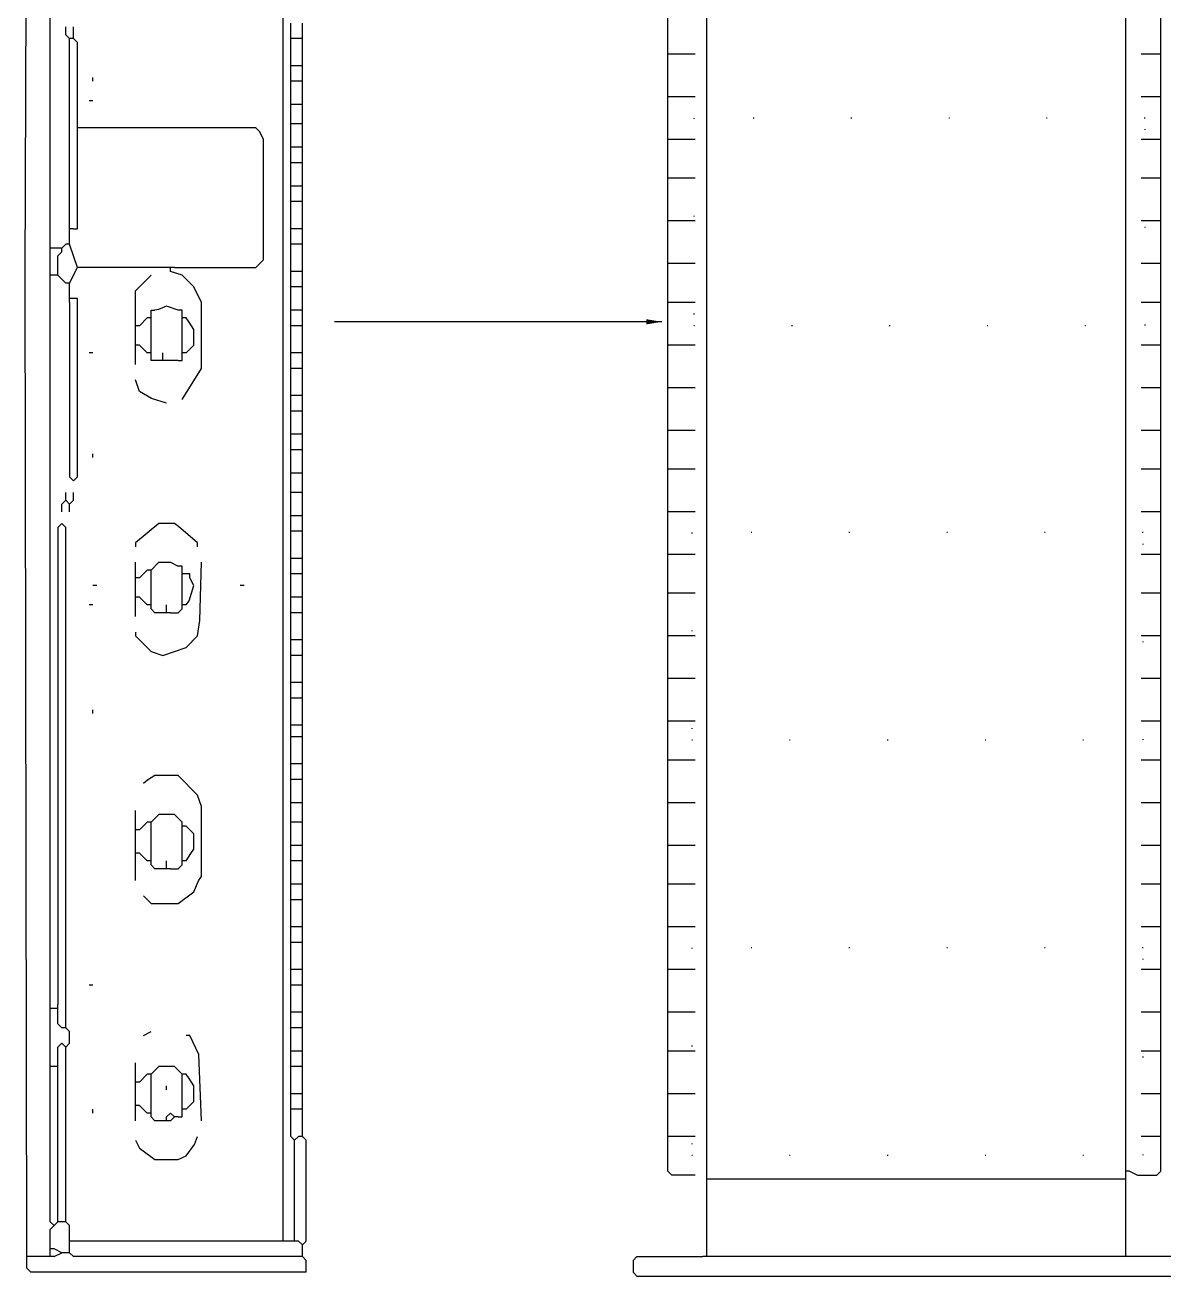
# Model space of a CAD drawing. Extents: x 12033 to 28038, y -9425 to 4777.
# Drawn here: x 14479.3 to 14626, y 206.7 to 367.9 of the extents above; entities that cross this region are included whole.
import ezdxf

# ---------------------------------------------------------------- set-up
doc = ezdxf.new("R2010")
doc.units = ezdxf.units.DM
doc.header["$LTSCALE"] = 5
doc.header["$MEASUREMENT"] = 0
doc.linetypes.add('DOT', pattern=[0.25, 0, -0.25])
doc.layers.add('20.7-DGO', color=1, linetype='Continuous')
doc.styles.add('ROMANS', font='romans.shx')
doc.styles.add('siredit', font='verdana.ttf')
doc.dimstyles.new('CC', dxfattribs={"dimtxt": 1, "dimasz": 2, "dimexe": 0.18, "dimexo": 0.0625, "dimgap": 0.09, "dimtad": 0, "dimdec": 0, "dimrnd": 1, "dimzin": 0, "dimdsep": 46, "dimtxsty": 'siredit', "dimblk": 'NONE', "dimcen": 0, "dimse1": 1, "dimse2": 1, "dimsd1": 1, "dimsd2": 1, "dimclrt": 7, "dimadec": 0, "dimazin": 0, "dimtfac": 1, "dimtdec": 0, "dimtofl": 0, "dimtmove": 0, "dimatfit": 3, "dimfxl": 0, "dimtolj": 1, "dimtzin": 0, "dimarcsym": 0})

# ---------------------------------------------------------------- blocks, each defined once
blk = doc.blocks.new('Inst Sub-Bastidor (LATERAL PARA JUMPERS 300mm)')
at = {"layer": '20.7-DGO', "linetype": 'Continuous'}
for points in [[(-3.65, -25.85), (-3.675, -13.25), (-3.625, -0.25), (-3.6, -0.2)], [(-0.35, -25.65), (-0.35, -0.5)], [(-3.35, -12.85), (-3.35, -3.55)], [(-3.1, -10.2), (-3.15, -10.15), (-3.15, -10.05)], [(-3.05, -10.15), (-3.05, -10.05)], [(-3.05, -10.2), (-3.05, -10.15)], [(-0.25, -10.05), (-0.25, -10)], [(-0.25, -10.15), (-0.25, -10.05)], [(-0.25, -10.2), (-0.25, -10.15)], [(-0.1, -10.05), (-0.1, -10)], [(-0.1, -10.15), (-0.1, -10.05)], [(-0.1, -10.2), (-0.1, -10.15)], [(-3.05, -10.2), (-3.1, -10.2)], [(-3.1, -10.25), (-3.1, -10.2)], [(-3.1, -12.6), (-3.1, -10.25)], [(-3, -11.3), (-3, -10.25), (-3.05, -10.2)], [(-0.2, -10.2), (-0.25, -10.2)], [(-0.25, -10.25), (-0.25, -10.2)], [(-0.25, -10.5), (-0.25, -10.25)], [(-0.15, -10.2), (-0.2, -10.2)], [(-0.1, -10.2), (-0.15, -10.2)], [(-0.1, -10.25), (-0.1, -10.2)], [(-0.1, -10.5), (-0.1, -10.25)], [(-0.25, -10.55), (-0.25, -10.5)], [(-0.2, -10.55), (-0.25, -10.55)], [(-0.25, -10.6), (-0.25, -10.55)], [(-0.25, -10.7), (-0.25, -10.6)], [(-0.15, -10.55), (-0.2, -10.55)], [(-0.1, -10.55), (-0.15, -10.55)], [(-0.1, -10.55), (-0.1, -10.5)], [(-0.1, -10.6), (-0.1, -10.55)], [(-0.1, -10.7), (-0.1, -10.6)], [(-2.8, -10.75), (-2.8, -10.7)], [(-0.25, -10.75), (-0.25, -10.7)], [(-0.2, -10.75), (-0.25, -10.75)], [(-0.25, -10.8), (-0.25, -10.75)], [(-0.25, -11), (-0.25, -10.8)], [(-0.15, -10.75), (-0.2, -10.75)], [(-0.1, -10.75), (-0.15, -10.75)], [(-0.1, -10.75), (-0.1, -10.7)], [(-0.1, -10.8), (-0.1, -10.75)], [(-0.1, -11), (-0.1, -10.8)], [(-2.8, -11), (-2.85, -11)], [(-0.25, -11.05), (-0.25, -11)], [(-0.2, -11.05), (-0.25, -11.05)], [(-0.25, -11.1), (-0.25, -11.05)], [(-0.25, -11.25), (-0.25, -11.1)], [(-0.15, -11.05), (-0.2, -11.05)], [(-0.1, -11.05), (-0.15, -11.05)], [(-0.1, -11.05), (-0.1, -11)], [(-0.1, -11.1), (-0.1, -11.05)], [(-0.1, -11.25), (-0.1, -11.1)], [(-0.25, -11.3), (-0.25, -11.25)], [(-0.1, -11.3), (-0.1, -11.25)], [(-3, -11.35), (-3, -11.3)], [(-2.95, -11.35), (-3, -11.35)], [(-3, -11.4), (-3, -11.35)], [(-3, -12.6), (-3, -11.4)], [(-1.75, -13.15), (-0.7, -13.15), (-0.6, -13.05), (-0.6, -11.5), (-0.65, -11.4), (-0.7, -11.35), (-2.95, -11.35)], [(-0.2, -11.3), (-0.25, -11.3)], [(-0.25, -11.35), (-0.25, -11.3)], [(-0.25, -11.55), (-0.25, -11.35)], [(-0.15, -11.3), (-0.2, -11.3)], [(-0.1, -11.3), (-0.15, -11.3)], [(-0.1, -11.35), (-0.1, -11.3)], [(-0.1, -11.55), (-0.1, -11.35)], [(-0.25, -11.6), (-0.25, -11.55)], [(-0.2, -11.6), (-0.25, -11.6)], [(-0.25, -11.65), (-0.25, -11.6)], [(-0.15, -11.6), (-0.2, -11.6)], [(-0.1, -11.6), (-0.15, -11.6)], [(-0.1, -11.6), (-0.1, -11.55)], [(-0.1, -11.65), (-0.1, -11.6)], [(-0.25, -11.75), (-0.25, -11.65)], [(-0.25, -11.8), (-0.25, -11.75)], [(-0.1, -11.75), (-0.1, -11.65)], [(-0.1, -11.8), (-0.1, -11.75)], [(-0.2, -11.8), (-0.25, -11.8)], [(-0.25, -11.85), (-0.25, -11.8)], [(-0.25, -12.05), (-0.25, -11.85)], [(-0.15, -11.8), (-0.2, -11.8)], [(-0.1, -11.8), (-0.15, -11.8)], [(-0.1, -11.85), (-0.1, -11.8)], [(-0.1, -12.05), (-0.1, -11.85)], [(-0.25, -12.1), (-0.25, -12.05)], [(-0.1, -12.1), (-0.1, -12.05)], [(-0.2, -12.1), (-0.25, -12.1)], [(-0.25, -12.15), (-0.25, -12.1)], [(-0.25, -12.25), (-0.25, -12.15)], [(-0.25, -12.3), (-0.25, -12.25)], [(-0.15, -12.1), (-0.2, -12.1)], [(-0.1, -12.1), (-0.15, -12.1)], [(-0.1, -12.15), (-0.1, -12.1)], [(-0.1, -12.25), (-0.1, -12.15)], [(-0.1, -12.3), (-0.1, -12.25)], [(-0.2, -12.3), (-0.25, -12.3)], [(-0.25, -12.35), (-0.25, -12.3)], [(-0.25, -12.6), (-0.25, -12.35)], [(-0.15, -12.3), (-0.2, -12.3)], [(-0.1, -12.3), (-0.15, -12.3)], [(-0.1, -12.35), (-0.1, -12.3)], [(-0.1, -12.6), (-0.1, -12.35)], [(-3.1, -12.65), (-3.1, -12.6)], [(-3.05, -12.65), (-3.1, -12.65)], [(-3.1, -12.7), (-3.1, -12.65)], [(-3.1, -12.8), (-3.1, -12.7)], [(-3.05, -12.65), (-3, -12.65), (-3, -12.6)], [(-0.25, -12.65), (-0.25, -12.6)], [(-0.2, -12.65), (-0.25, -12.65)], [(-0.25, -12.7), (-0.25, -12.65)], [(-0.25, -12.8), (-0.25, -12.7)], [(-0.15, -12.65), (-0.2, -12.65)], [(-0.1, -12.65), (-0.15, -12.65)], [(-0.1, -12.65), (-0.1, -12.6)], [(-0.1, -12.7), (-0.1, -12.65)], [(-0.1, -12.8), (-0.1, -12.7)], [(-3.35, -12.9), (-3.35, -12.85)], [(-3.3, -12.9), (-3.35, -12.9)], [(-3.35, -12.95), (-3.35, -12.9)], [(-3.25, -12.9), (-3.3, -12.9)], [(-3.2, -12.9), (-3.25, -12.9)], [(-3.2, -12.9), (-3.15, -12.85)], [(-3.2, -12.95), (-3.2, -12.9)], [(-3.1, -12.85), (-3.15, -12.85)], [(-3.1, -12.85), (-3.1, -12.8)], [(-3, -13.15), (-3.1, -12.85)], [(-0.25, -12.85), (-0.25, -12.8)], [(-0.2, -12.85), (-0.25, -12.85)], [(-0.25, -12.9), (-0.25, -12.85)], [(-0.25, -13.15), (-0.25, -12.9)], [(-0.15, -12.85), (-0.2, -12.85)], [(-0.1, -12.85), (-0.15, -12.85)], [(-0.1, -12.85), (-0.1, -12.8)], [(-0.1, -12.9), (-0.1, -12.85)], [(-0.1, -13.15), (-0.1, -12.9)], [(-3.35, -13.2), (-3.35, -12.95)], [(-3.25, -13.2), (-3.25, -13), (-3.2, -12.95)], [(-3.35, -13.25), (-3.35, -13.2)], [(-3.25, -13.25), (-3.25, -13.2)], [(-3.1, -13.35), (-3, -13.15)], [(-1.85, -13.15), (-3, -13.15)], [(-1.8, -13.15), (-1.85, -13.15)], [(-1.75, -13.15), (-1.8, -13.15)], [(-1.8, -13.2), (-1.8, -13.15)], [(-1.65, -14.85), (-1.4, -14.45), (-1.4, -13.6), (-1.5, -13.4), (-1.65, -13.25), (-1.8, -13.2)], [(-0.25, -13.2), (-0.25, -13.15)], [(-0.2, -13.2), (-0.25, -13.2)], [(-0.25, -13.25), (-0.25, -13.2)], [(-0.15, -13.2), (-0.2, -13.2)], [(-0.1, -13.2), (-0.15, -13.2)], [(-0.1, -13.2), (-0.1, -13.15)], [(-0.1, -13.25), (-0.1, -13.2)], [(-3.3, -13.25), (-3.35, -13.25)], [(-3.35, -13.3), (-3.35, -13.25)], [(-3.35, -22.65), (-3.35, -13.3)], [(-3.25, -13.25), (-3.3, -13.25)], [(-3.15, -13.35), (-3.25, -13.25)], [(-3.1, -13.35), (-3.15, -13.35)], [(-3.1, -13.4), (-3.1, -13.35)], [(-2.25, -13.85), (-2.25, -13.45), (-2.05, -13.25)], [(-0.25, -13.35), (-0.25, -13.25)], [(-0.25, -13.4), (-0.25, -13.35)], [(-0.1, -13.35), (-0.1, -13.25)], [(-0.1, -13.4), (-0.1, -13.35)], [(-3.1, -13.5), (-3.1, -13.4)], [(-3.1, -13.55), (-3.1, -13.5)], [(-0.2, -13.4), (-0.25, -13.4)], [(-0.25, -13.45), (-0.25, -13.4)], [(-0.25, -13.65), (-0.25, -13.45)], [(-0.15, -13.4), (-0.2, -13.4)], [(-0.1, -13.4), (-0.15, -13.4)], [(-0.1, -13.45), (-0.1, -13.4)], [(-0.1, -13.65), (-0.1, -13.45)], [(-3.05, -13.55), (-3.1, -13.55)], [(-3.1, -13.6), (-3.1, -13.55)], [(-3.1, -13.6), (-3.1, -15.85), (-3.05, -15.9), (-3, -15.85), (-3, -13.6)], [(-3, -13.6), (-3, -13.55), (-3.05, -13.55)], [(-2.05, -13.75), (-2.05, -13.7), (-2, -13.7)], [(-1.7, -13.7), (-1.85, -13.65), (-1.955, -13.69), (-2, -13.7)], [(-1.65, -13.75), (-1.65, -13.7), (-1.7, -13.7)], [(-0.25, -13.7), (-0.25, -13.65)], [(-0.2, -13.7), (-0.25, -13.7)], [(-0.25, -13.75), (-0.25, -13.7)], [(-0.15, -13.7), (-0.2, -13.7)], [(-0.1, -13.7), (-0.15, -13.7)], [(-0.1, -13.7), (-0.1, -13.65)], [(-0.1, -13.75), (-0.1, -13.7)], [(-2.25, -13.9), (-2.25, -13.85)], [(-2.2, -13.9), (-2.1, -13.8)], [(-2.05, -13.8), (-2.1, -13.8)], [(-2.05, -13.8), (-2.05, -13.75)], [(-2.05, -13.85), (-2.05, -13.8)], [(-2.05, -14.2), (-2.05, -13.85)], [(-1.65, -13.8), (-1.65, -13.75)], [(-1.6, -13.8), (-1.65, -13.8)], [(-1.65, -13.85), (-1.65, -13.8)], [(-1.65, -14.2), (-1.65, -13.85)], [(-1.6, -14.25), (-1.5, -14.15), (-1.5, -13.95), (-1.56, -13.855), (-1.6, -13.8)], [(-0.25, -13.85), (-0.25, -13.75)], [(-0.25, -13.9), (-0.25, -13.85)], [(-0.1, -13.85), (-0.1, -13.75)], [(-0.1, -13.9), (-0.1, -13.85)], [(-2.2, -13.9), (-2.25, -13.9)], [(-2.25, -13.95), (-2.25, -13.9)], [(-2.25, -14.1), (-2.25, -13.95)], [(-0.2, -13.9), (-0.25, -13.9)], [(-0.25, -13.95), (-0.25, -13.9)], [(-0.25, -14.2), (-0.25, -13.95)], [(-0.15, -13.9), (-0.2, -13.9)], [(-0.1, -13.9), (-0.15, -13.9)], [(-0.1, -13.95), (-0.1, -13.9)], [(-0.1, -14.2), (-0.1, -13.95)], [(-2.25, -14.15), (-2.25, -14.1)], [(-2.2, -14.15), (-2.25, -14.15)], [(-2.25, -14.2), (-2.25, -14.15)], [(-2.1, -14.25), (-2.2, -14.15)], [(-2.8, -14.25), (-2.85, -14.25)], [(-2.25, -14.4), (-2.25, -14.2)], [(-2.05, -14.25), (-2.1, -14.25)], [(-2.05, -14.25), (-2.05, -14.2)], [(-2.05, -14.3), (-2.05, -14.25)], [(-2, -14.35), (-2.05, -14.35), (-2.05, -14.3)], [(-1.95, -14.35), (-2, -14.35)], [(-1.9, -14.35), (-1.95, -14.35)], [(-1.9, -14.3), (-1.9, -14.25)], [(-1.9, -14.35), (-1.9, -14.3)], [(-1.85, -14.35), (-1.9, -14.35)], [(-1.7, -14.35), (-1.85, -14.35)], [(-1.7, -14.35), (-1.65, -14.35), (-1.65, -14.3)], [(-1.65, -14.25), (-1.65, -14.2)], [(-1.6, -14.25), (-1.65, -14.25)], [(-1.65, -14.3), (-1.65, -14.25)], [(-0.25, -14.25), (-0.25, -14.2)], [(-0.2, -14.25), (-0.25, -14.25)], [(-0.25, -14.3), (-0.25, -14.25)], [(-0.25, -14.4), (-0.25, -14.3)], [(-0.15, -14.25), (-0.2, -14.25)], [(-0.1, -14.25), (-0.15, -14.25)], [(-0.1, -14.25), (-0.1, -14.2)], [(-0.1, -14.3), (-0.1, -14.25)], [(-0.1, -14.4), (-0.1, -14.3)], [(-0.25, -14.45), (-0.25, -14.4)], [(-0.2, -14.45), (-0.25, -14.45)], [(-0.25, -14.5), (-0.25, -14.45)], [(-0.25, -14.75), (-0.25, -14.5)], [(-0.15, -14.45), (-0.2, -14.45)], [(-0.1, -14.45), (-0.15, -14.45)], [(-0.1, -14.45), (-0.1, -14.4)], [(-0.1, -14.5), (-0.1, -14.45)], [(-0.1, -14.75), (-0.1, -14.5)], [(-1.85, -14.9), (-2.045, -14.84), (-2.2, -14.75), (-2.25, -14.6)], [(-0.25, -14.8), (-0.25, -14.75)], [(-0.2, -14.8), (-0.25, -14.8)], [(-0.25, -14.85), (-0.25, -14.8)], [(-0.15, -14.8), (-0.2, -14.8)], [(-0.1, -14.8), (-0.15, -14.8)], [(-0.1, -14.8), (-0.1, -14.75)], [(-0.1, -14.85), (-0.1, -14.8)], [(-0.25, -14.95), (-0.25, -14.85)], [(-0.25, -15), (-0.25, -14.95)], [(-0.1, -14.95), (-0.1, -14.85)], [(-0.1, -15), (-0.1, -14.95)], [(-0.2, -15), (-0.25, -15)], [(-0.25, -15.05), (-0.25, -15)], [(-0.25, -15.25), (-0.25, -15.05)], [(-0.15, -15), (-0.2, -15)], [(-0.1, -15), (-0.15, -15)], [(-0.1, -15.05), (-0.1, -15)], [(-0.1, -15.25), (-0.1, -15.05)], [(-0.25, -15.3), (-0.25, -15.25)], [(-0.2, -15.3), (-0.25, -15.3)], [(-0.25, -15.35), (-0.25, -15.3)], [(-0.15, -15.3), (-0.2, -15.3)], [(-0.1, -15.3), (-0.15, -15.3)], [(-0.1, -15.3), (-0.1, -15.25)], [(-0.1, -15.35), (-0.1, -15.3)], [(-0.25, -15.45), (-0.25, -15.35)], [(-0.25, -15.5), (-0.25, -15.45)], [(-0.1, -15.45), (-0.1, -15.35)], [(-0.1, -15.5), (-0.1, -15.45)], [(-2.8, -15.6), (-2.8, -15.55)], [(-0.2, -15.5), (-0.25, -15.5)], [(-0.25, -15.55), (-0.25, -15.5)], [(-0.25, -15.75), (-0.25, -15.55)], [(-0.15, -15.5), (-0.2, -15.5)], [(-0.1, -15.5), (-0.15, -15.5)], [(-0.1, -15.55), (-0.1, -15.5)], [(-0.1, -15.75), (-0.1, -15.55)], [(-0.25, -15.8), (-0.25, -15.75)], [(-0.2, -15.8), (-0.25, -15.8)], [(-0.25, -15.85), (-0.25, -15.8)], [(-0.15, -15.8), (-0.2, -15.8)], [(-0.1, -15.8), (-0.15, -15.8)], [(-0.1, -15.8), (-0.1, -15.75)], [(-0.1, -15.85), (-0.1, -15.8)], [(-0.25, -16), (-0.25, -15.85)], [(-0.1, -16), (-0.1, -15.85)], [(-3.15, -16.15), (-3.15, -16.05)], [(-3.1, -16.2), (-3.05, -16.15), (-3.05, -16.05)], [(-0.25, -16.05), (-0.25, -16)], [(-0.2, -16.05), (-0.25, -16.05)], [(-0.25, -16.1), (-0.25, -16.05)], [(-0.25, -16.3), (-0.25, -16.1)], [(-0.15, -16.05), (-0.2, -16.05)], [(-0.1, -16.05), (-0.15, -16.05)], [(-0.1, -16.05), (-0.1, -16)], [(-0.1, -16.1), (-0.1, -16.05)], [(-0.1, -16.3), (-0.1, -16.1)], [(-3.2, -16.3), (-3.2, -16.2), (-3.15, -16.15)], [(-3.1, -16.2), (-3.15, -16.15)], [(-3.1, -16.3), (-3.1, -16.2)], [(-0.25, -16.35), (-0.25, -16.3)], [(-0.2, -16.35), (-0.25, -16.35)], [(-0.25, -16.4), (-0.25, -16.35)], [(-0.25, -16.5), (-0.25, -16.4)], [(-0.15, -16.35), (-0.2, -16.35)], [(-0.1, -16.35), (-0.15, -16.35)], [(-0.1, -16.35), (-0.1, -16.3)], [(-0.1, -16.4), (-0.1, -16.35)], [(-0.1, -16.5), (-0.1, -16.4)], [(-3.15, -22.9), (-3.15, -16.5), (-3.2, -16.45), (-3.25, -16.5), (-3.25, -22.65)], [(-1.45, -16.75), (-1.45, -16.7), (-1.695, -16.49), (-1.75, -16.45), (-1.95, -16.45), (-2.25, -16.7), (-2.25, -16.75)], [(-0.25, -16.55), (-0.25, -16.5)], [(-0.2, -16.55), (-0.25, -16.55)], [(-0.25, -16.6), (-0.25, -16.55)], [(-0.25, -16.85), (-0.25, -16.6)], [(-0.15, -16.55), (-0.2, -16.55)], [(-0.1, -16.55), (-0.15, -16.55)], [(-0.1, -16.55), (-0.1, -16.5)], [(-0.1, -16.6), (-0.1, -16.55)], [(-0.1, -16.85), (-0.1, -16.6)], [(-0.25, -16.9), (-0.25, -16.85)], [(-0.2, -16.9), (-0.25, -16.9)], [(-0.25, -16.95), (-0.25, -16.9)], [(-0.15, -16.9), (-0.2, -16.9)], [(-0.1, -16.9), (-0.15, -16.9)], [(-0.1, -16.9), (-0.1, -16.85)], [(-0.1, -16.95), (-0.1, -16.9)], [(-2.25, -17.1), (-2.25, -16.95)], [(-2.25, -17.85), (-2.25, -17.9), (-2.05, -18.1), (-1.9, -18.15), (-1.6, -18.05), (-1.45, -17.9), (-1.423, -17.699), (-1.4, -16.95)], [(-2.2, -17.15), (-2.1, -17.05)], [(-2.05, -17.05), (-2.1, -17.05)], [(-2.05, -17.05), (-1.95, -16.95), (-1.8, -16.95), (-1.7, -17)], [(-2.05, -17.1), (-2.05, -17.05)], [(-1.65, -17.05), (-1.65, -17), (-1.7, -17)], [(-1.65, -17.1), (-1.65, -17.05)], [(-0.25, -17.05), (-0.25, -16.95)], [(-0.25, -17.1), (-0.25, -17.05)], [(-0.1, -17.05), (-0.1, -16.95)], [(-0.1, -17.1), (-0.1, -17.05)], [(-2.75, -17.25), (-2.8, -17.25)], [(-2.25, -17.15), (-2.25, -17.1)], [(-2.2, -17.15), (-2.25, -17.15)], [(-2.25, -17.2), (-2.25, -17.15)], [(-2.25, -17.35), (-2.25, -17.2)], [(-2.05, -17.45), (-2.05, -17.1)], [(-1.6, -17.1), (-1.65, -17.1)], [(-1.65, -17.15), (-1.65, -17.1)], [(-1.65, -17.45), (-1.65, -17.15)], [(-1.55, -17.15), (-1.55, -17.1), (-1.6, -17.1)], [(-1.6, -17.5), (-1.56, -17.445), (-1.5, -17.25), (-1.55, -17.15)], [(-0.85, -17.25), (-0.9, -17.25)], [(-0.2, -17.1), (-0.25, -17.1)], [(-0.25, -17.15), (-0.25, -17.1)], [(-0.25, -17.35), (-0.25, -17.15)], [(-0.15, -17.1), (-0.2, -17.1)], [(-0.1, -17.1), (-0.15, -17.1)], [(-0.1, -17.15), (-0.1, -17.1)], [(-0.1, -17.35), (-0.1, -17.15)], [(-2.25, -17.4), (-2.25, -17.35)], [(-2.2, -17.4), (-2.25, -17.4)], [(-2.25, -17.45), (-2.25, -17.4)], [(-2.1, -17.5), (-2.2, -17.4)], [(-0.25, -17.4), (-0.25, -17.35)], [(-0.2, -17.4), (-0.25, -17.4)], [(-0.25, -17.45), (-0.25, -17.4)], [(-0.15, -17.4), (-0.2, -17.4)], [(-0.1, -17.4), (-0.15, -17.4)], [(-0.1, -17.4), (-0.1, -17.35)], [(-0.1, -17.45), (-0.1, -17.4)], [(-2.8, -17.5), (-2.85, -17.5)], [(-2.25, -17.65), (-2.25, -17.45)], [(-2.05, -17.5), (-2.1, -17.5)], [(-2.05, -17.5), (-2.05, -17.45)], [(-2.05, -17.55), (-2.05, -17.5)], [(-1.9, -17.6), (-2, -17.6), (-2.05, -17.55)], [(-1.85, -17.55), (-1.85, -17.5)], [(-1.85, -17.6), (-1.85, -17.55)], [(-1.8, -17.6), (-1.7, -17.6), (-1.65, -17.55)], [(-1.65, -17.5), (-1.65, -17.45)], [(-1.6, -17.5), (-1.65, -17.5)], [(-1.65, -17.55), (-1.65, -17.5)], [(-0.25, -17.55), (-0.25, -17.45)], [(-0.25, -17.6), (-0.25, -17.55)], [(-0.1, -17.55), (-0.1, -17.45)], [(-0.1, -17.6), (-0.1, -17.55)], [(-1.85, -17.6), (-1.9, -17.6)], [(-1.8, -17.6), (-1.85, -17.6)], [(-0.2, -17.6), (-0.25, -17.6)], [(-0.25, -17.65), (-0.25, -17.6)], [(-0.25, -17.9), (-0.25, -17.65)], [(-0.15, -17.6), (-0.2, -17.6)], [(-0.1, -17.6), (-0.15, -17.6)], [(-0.1, -17.65), (-0.1, -17.6)], [(-0.1, -17.9), (-0.1, -17.65)], [(-0.25, -17.95), (-0.25, -17.9)], [(-0.2, -17.95), (-0.25, -17.95)], [(-0.25, -18), (-0.25, -17.95)], [(-0.25, -18.1), (-0.25, -18)], [(-0.15, -17.95), (-0.2, -17.95)], [(-0.1, -17.95), (-0.15, -17.95)], [(-0.1, -17.95), (-0.1, -17.9)], [(-0.1, -18), (-0.1, -17.95)], [(-0.1, -18.1), (-0.1, -18)], [(-0.25, -18.15), (-0.25, -18.1)], [(-0.2, -18.15), (-0.25, -18.15)], [(-0.25, -18.2), (-0.25, -18.15)], [(-0.25, -18.45), (-0.25, -18.2)], [(-0.15, -18.15), (-0.2, -18.15)], [(-0.1, -18.15), (-0.15, -18.15)], [(-0.1, -18.15), (-0.1, -18.1)], [(-0.1, -18.2), (-0.1, -18.15)], [(-0.1, -18.45), (-0.1, -18.2)], [(-0.25, -18.5), (-0.25, -18.45)], [(-0.2, -18.5), (-0.25, -18.5)], [(-0.25, -18.55), (-0.25, -18.5)], [(-0.15, -18.5), (-0.2, -18.5)], [(-0.1, -18.5), (-0.15, -18.5)], [(-0.1, -18.5), (-0.1, -18.45)], [(-0.1, -18.55), (-0.1, -18.5)], [(-0.25, -18.65), (-0.25, -18.55)], [(-0.25, -18.7), (-0.25, -18.65)], [(-0.2, -18.7), (-0.25, -18.7)], [(-0.25, -18.75), (-0.25, -18.7)], [(-0.15, -18.7), (-0.2, -18.7)], [(-0.1, -18.7), (-0.15, -18.7)], [(-0.1, -18.65), (-0.1, -18.55)], [(-0.1, -18.7), (-0.1, -18.65)], [(-0.1, -18.75), (-0.1, -18.7)], [(-2.8, -18.9), (-2.8, -18.85)], [(-0.25, -19), (-0.25, -18.75)], [(-0.1, -19), (-0.1, -18.75)], [(-0.25, -19.05), (-0.25, -19)], [(-0.1, -19.05), (-0.1, -19)], [(-0.2, -19.05), (-0.25, -19.05)], [(-0.25, -19.1), (-0.25, -19.05)], [(-0.25, -19.15), (-0.25, -19.1)], [(-0.25, -19.2), (-0.25, -19.15)], [(-0.15, -19.05), (-0.2, -19.05)], [(-0.1, -19.05), (-0.15, -19.05)], [(-0.1, -19.1), (-0.1, -19.05)], [(-0.1, -19.15), (-0.1, -19.1)], [(-0.1, -19.2), (-0.1, -19.15)], [(-0.2, -19.2), (-0.25, -19.2)], [(-0.25, -19.25), (-0.25, -19.2)], [(-0.25, -19.5), (-0.25, -19.25)], [(-0.15, -19.2), (-0.2, -19.2)], [(-0.1, -19.2), (-0.15, -19.2)], [(-0.1, -19.25), (-0.1, -19.2)], [(-0.1, -19.5), (-0.1, -19.25)], [(-0.25, -19.55), (-0.25, -19.5)], [(-0.1, -19.55), (-0.1, -19.5)], [(-0.2, -19.55), (-0.25, -19.55)], [(-0.25, -19.6), (-0.25, -19.55)], [(-0.25, -19.7), (-0.25, -19.6)], [(-0.15, -19.55), (-0.2, -19.55)], [(-0.1, -19.55), (-0.15, -19.55)], [(-0.1, -19.6), (-0.1, -19.55)], [(-0.1, -19.7), (-0.1, -19.6)], [(-2.15, -21.25), (-2.05, -21.35), (-1.7, -21.35), (-1.5, -21.2), (-1.44, -21.055), (-1.4, -21), (-1.4, -20.1), (-1.45, -19.95), (-1.7, -19.7), (-2, -19.7), (-2.095, -19.76), (-2.15, -19.8)], [(-0.25, -19.75), (-0.25, -19.7)], [(-0.2, -19.75), (-0.25, -19.75)], [(-0.25, -19.8), (-0.25, -19.75)], [(-0.25, -20), (-0.25, -19.8)], [(-0.15, -19.75), (-0.2, -19.75)], [(-0.1, -19.75), (-0.15, -19.75)], [(-0.1, -19.75), (-0.1, -19.7)], [(-0.1, -19.8), (-0.1, -19.75)], [(-0.1, -20), (-0.1, -19.8)], [(-2.25, -20.35), (-2.25, -20.15)], [(-0.25, -20.05), (-0.25, -20)], [(-0.2, -20.05), (-0.25, -20.05)], [(-0.25, -20.1), (-0.25, -20.05)], [(-0.25, -20.25), (-0.25, -20.1)], [(-0.15, -20.05), (-0.2, -20.05)], [(-0.1, -20.05), (-0.15, -20.05)], [(-0.1, -20.05), (-0.1, -20)], [(-0.1, -20.1), (-0.1, -20.05)], [(-0.1, -20.25), (-0.1, -20.1)], [(-2.2, -20.4), (-2.1, -20.3)], [(-2.05, -20.3), (-2.1, -20.3)], [(-1.65, -20.3), (-1.75, -20.2), (-1.95, -20.2), (-2.05, -20.3)], [(-2.05, -20.35), (-2.05, -20.3)], [(-1.65, -20.35), (-1.65, -20.3)], [(-0.25, -20.3), (-0.25, -20.25)], [(-0.2, -20.3), (-0.25, -20.3)], [(-0.25, -20.35), (-0.25, -20.3)], [(-0.15, -20.3), (-0.2, -20.3)], [(-0.1, -20.3), (-0.15, -20.3)], [(-0.1, -20.3), (-0.1, -20.25)], [(-0.1, -20.35), (-0.1, -20.3)], [(-2.25, -20.4), (-2.25, -20.35)], [(-2.2, -20.4), (-2.25, -20.4)], [(-2.25, -20.45), (-2.25, -20.4)], [(-2.25, -20.65), (-2.25, -20.45)], [(-2.05, -20.75), (-2.05, -20.35)], [(-1.6, -20.35), (-1.65, -20.35)], [(-1.65, -20.4), (-1.65, -20.35)], [(-1.65, -20.75), (-1.65, -20.4)], [(-1.6, -20.8), (-1.54, -20.705), (-1.5, -20.65), (-1.5, -20.45), (-1.6, -20.35)], [(-0.25, -20.55), (-0.25, -20.35)], [(-0.1, -20.55), (-0.1, -20.35)], [(-0.25, -20.6), (-0.25, -20.55)], [(-0.2, -20.6), (-0.25, -20.6)], [(-0.25, -20.65), (-0.25, -20.6)], [(-0.15, -20.6), (-0.2, -20.6)], [(-0.1, -20.6), (-0.15, -20.6)], [(-0.1, -20.6), (-0.1, -20.55)], [(-0.1, -20.65), (-0.1, -20.6)], [(-2.25, -20.7), (-2.25, -20.65)], [(-2.2, -20.7), (-2.25, -20.7)], [(-2.25, -20.75), (-2.25, -20.7)], [(-2.25, -21.05), (-2.25, -20.75)], [(-2.1, -20.8), (-2.2, -20.7)], [(-2.05, -20.8), (-2.1, -20.8)], [(-2.05, -20.8), (-2.05, -20.75)], [(-2.05, -20.85), (-2.05, -20.8)], [(-1.85, -20.85), (-1.85, -20.8)], [(-1.65, -20.8), (-1.65, -20.75)], [(-1.6, -20.8), (-1.65, -20.8)], [(-1.65, -20.85), (-1.65, -20.8)], [(-0.25, -20.75), (-0.25, -20.65)], [(-0.25, -20.8), (-0.25, -20.75)], [(-0.2, -20.8), (-0.25, -20.8)], [(-0.25, -20.85), (-0.25, -20.8)], [(-0.15, -20.8), (-0.2, -20.8)], [(-0.1, -20.8), (-0.15, -20.8)], [(-0.1, -20.75), (-0.1, -20.65)], [(-0.1, -20.8), (-0.1, -20.75)], [(-0.1, -20.85), (-0.1, -20.8)], [(-1.9, -20.9), (-2, -20.9), (-2.05, -20.85)], [(-1.85, -20.9), (-1.9, -20.9)], [(-1.85, -20.9), (-1.85, -20.85)], [(-1.8, -20.9), (-1.85, -20.9)], [(-1.8, -20.9), (-1.7, -20.9), (-1.65, -20.85)], [(-0.25, -21.05), (-0.25, -20.85)], [(-0.1, -21.05), (-0.1, -20.85)], [(-0.25, -21.1), (-0.25, -21.05)], [(-0.2, -21.1), (-0.25, -21.1)], [(-0.25, -21.15), (-0.25, -21.1)], [(-0.15, -21.1), (-0.2, -21.1)], [(-0.1, -21.1), (-0.15, -21.1)], [(-0.1, -21.1), (-0.1, -21.05)], [(-0.1, -21.15), (-0.1, -21.1)], [(-0.25, -21.25), (-0.25, -21.15)], [(-0.25, -21.3), (-0.25, -21.25)], [(-0.1, -21.25), (-0.1, -21.15)], [(-0.1, -21.3), (-0.1, -21.25)], [(-0.2, -21.3), (-0.25, -21.3)], [(-0.25, -21.35), (-0.25, -21.3)], [(-0.25, -21.6), (-0.25, -21.35)], [(-0.15, -21.3), (-0.2, -21.3)], [(-0.1, -21.3), (-0.15, -21.3)], [(-0.1, -21.35), (-0.1, -21.3)], [(-0.1, -21.6), (-0.1, -21.35)], [(-0.25, -21.65), (-0.25, -21.6)], [(-0.1, -21.65), (-0.1, -21.6)], [(-0.2, -21.65), (-0.25, -21.65)], [(-0.25, -21.7), (-0.25, -21.65)], [(-0.25, -21.8), (-0.25, -21.7)], [(-0.15, -21.65), (-0.2, -21.65)], [(-0.1, -21.65), (-0.15, -21.65)], [(-0.1, -21.7), (-0.1, -21.65)], [(-0.1, -21.8), (-0.1, -21.7)], [(-0.25, -21.85), (-0.25, -21.8)], [(-0.2, -21.85), (-0.25, -21.85)], [(-0.25, -21.9), (-0.25, -21.85)], [(-0.25, -22.15), (-0.25, -21.9)], [(-0.15, -21.85), (-0.2, -21.85)], [(-0.1, -21.85), (-0.15, -21.85)], [(-0.1, -21.85), (-0.1, -21.8)], [(-0.1, -21.9), (-0.1, -21.85)], [(-0.1, -22.15), (-0.1, -21.9)], [(-0.25, -22.2), (-0.25, -22.15)], [(-0.2, -22.2), (-0.25, -22.2)], [(-0.25, -22.25), (-0.25, -22.2)], [(-0.25, -22.35), (-0.25, -22.25)], [(-0.15, -22.2), (-0.2, -22.2)], [(-0.1, -22.2), (-0.15, -22.2)], [(-0.1, -22.2), (-0.1, -22.15)], [(-0.1, -22.25), (-0.1, -22.2)], [(-0.1, -22.35), (-0.1, -22.25)], [(-2.8, -22.4), (-2.85, -22.4)], [(-0.25, -22.4), (-0.25, -22.35)], [(-0.2, -22.4), (-0.25, -22.4)], [(-0.25, -22.45), (-0.25, -22.4)], [(-0.15, -22.4), (-0.2, -22.4)], [(-0.1, -22.4), (-0.15, -22.4)], [(-0.1, -22.4), (-0.1, -22.35)], [(-0.1, -22.45), (-0.1, -22.4)], [(-0.25, -22.7), (-0.25, -22.45)], [(-0.1, -22.7), (-0.1, -22.45)], [(-3.35, -22.7), (-3.35, -22.65)], [(-3.3, -22.7), (-3.35, -22.7)], [(-3.35, -22.75), (-3.35, -22.7)], [(-3.25, -22.7), (-3.3, -22.7)], [(-3.25, -22.7), (-3.25, -22.65)], [(-3.25, -22.75), (-3.25, -22.7)], [(-0.25, -22.75), (-0.25, -22.7)], [(-0.1, -22.75), (-0.1, -22.7)], [(-3.35, -23.4), (-3.35, -22.75)], [(-3.2, -22.95), (-3.25, -22.9), (-3.25, -22.75)], [(-0.2, -22.75), (-0.25, -22.75)], [(-0.25, -22.8), (-0.25, -22.75)], [(-0.25, -22.9), (-0.25, -22.8)], [(-0.15, -22.75), (-0.2, -22.75)], [(-0.1, -22.75), (-0.15, -22.75)], [(-0.1, -22.8), (-0.1, -22.75)], [(-0.1, -22.9), (-0.1, -22.8)], [(-3.15, -22.95), (-3.2, -22.95)], [(-3.15, -22.95), (-3.15, -22.9)], [(-3.15, -23.2), (-3.1, -23.15), (-3.1, -23), (-3.15, -22.95)], [(-2.15, -23.05), (-2.05, -23)], [(-1.4, -24.15), (-1.435, -23.295), (-1.55, -23.05), (-1.6, -23.05)], [(-0.25, -22.95), (-0.25, -22.9)], [(-0.2, -22.95), (-0.25, -22.95)], [(-0.25, -23), (-0.25, -22.95)], [(-0.25, -23.2), (-0.25, -23)], [(-0.15, -22.95), (-0.2, -22.95)], [(-0.1, -22.95), (-0.15, -22.95)], [(-0.1, -22.95), (-0.1, -22.9)], [(-0.1, -23), (-0.1, -22.95)], [(-0.1, -23.2), (-0.1, -23)], [(-3.25, -23.4), (-3.25, -23.2), (-3.2, -23.15), (-3.15, -23.2)], [(-3.15, -25.4), (-3.15, -23.2)], [(-0.25, -23.25), (-0.25, -23.2)], [(-0.1, -23.25), (-0.1, -23.2)], [(-0.2, -23.25), (-0.25, -23.25)], [(-0.25, -23.3), (-0.25, -23.25)], [(-0.25, -23.4), (-0.25, -23.3)], [(-0.15, -23.25), (-0.2, -23.25)], [(-0.1, -23.25), (-0.15, -23.25)], [(-0.1, -23.3), (-0.1, -23.25)], [(-0.1, -23.4), (-0.1, -23.3)], [(-3.35, -23.45), (-3.35, -23.4)], [(-3.3, -23.45), (-3.35, -23.45)], [(-3.35, -23.5), (-3.35, -23.45)], [(-3.3, -25.5), (-3.35, -25.45), (-3.35, -23.5)], [(-3.25, -23.45), (-3.3, -23.45)], [(-3.25, -23.45), (-3.25, -23.4)], [(-3.25, -23.5), (-3.25, -23.45)], [(-3.25, -25.4), (-3.25, -23.5)], [(-2.25, -23.6), (-2.25, -23.4)], [(-1.65, -23.55), (-1.75, -23.45), (-1.95, -23.45), (-2.05, -23.55)], [(-0.25, -23.45), (-0.25, -23.4)], [(-0.2, -23.45), (-0.25, -23.45)], [(-0.25, -23.5), (-0.25, -23.45)], [(-0.25, -23.75), (-0.25, -23.5)], [(-0.15, -23.45), (-0.2, -23.45)], [(-0.1, -23.45), (-0.15, -23.45)], [(-0.1, -23.45), (-0.1, -23.4)], [(-0.1, -23.5), (-0.1, -23.45)], [(-0.1, -23.75), (-0.1, -23.5)], [(-2.25, -23.65), (-2.25, -23.6)], [(-2.2, -23.65), (-2.25, -23.65)], [(-2.25, -23.7), (-2.25, -23.65)], [(-2.25, -23.9), (-2.25, -23.7)], [(-2.2, -23.65), (-2.1, -23.55)], [(-2.05, -23.55), (-2.1, -23.55)], [(-2.05, -23.6), (-2.05, -23.55)], [(-2.05, -24), (-2.05, -23.6)], [(-1.85, -23.75), (-1.85, -23.7)], [(-1.6, -23.55), (-1.65, -23.55)], [(-1.65, -23.6), (-1.65, -23.55)], [(-1.65, -23.95), (-1.65, -23.6)], [(-1.6, -24), (-1.5, -23.9), (-1.5, -23.7), (-1.56, -23.605), (-1.6, -23.55)], [(-0.25, -23.8), (-0.25, -23.75)], [(-0.2, -23.8), (-0.25, -23.8)], [(-0.25, -23.85), (-0.25, -23.8)], [(-0.25, -23.95), (-0.25, -23.85)], [(-0.15, -23.8), (-0.2, -23.8)], [(-0.1, -23.8), (-0.15, -23.8)], [(-0.1, -23.8), (-0.1, -23.75)], [(-0.1, -23.85), (-0.1, -23.8)], [(-0.1, -23.95), (-0.1, -23.85)], [(-2.8, -24.05), (-2.8, -24)], [(-2.25, -23.95), (-2.25, -23.9)], [(-2.2, -23.95), (-2.25, -23.95)], [(-2.25, -24), (-2.25, -23.95)], [(-2.25, -24.15), (-2.25, -24)], [(-2.1, -24.05), (-2.2, -23.95)], [(-2.05, -24.05), (-2.05, -24)], [(-1.65, -24), (-1.65, -23.95)], [(-1.6, -24), (-1.65, -24)], [(-1.65, -24.05), (-1.65, -24)], [(-0.25, -24), (-0.25, -23.95)], [(-0.2, -24), (-0.25, -24)], [(-0.25, -24.05), (-0.25, -24)], [(-0.15, -24), (-0.2, -24)], [(-0.1, -24), (-0.15, -24)], [(-0.1, -24), (-0.1, -23.95)], [(-0.1, -24.05), (-0.1, -24)], [(-2.05, -24.05), (-2.1, -24.05)], [(-2.05, -24.1), (-2.05, -24.05)], [(-1.9, -24.15), (-2, -24.15), (-2.05, -24.1)], [(-1.85, -24.15), (-1.9, -24.15)], [(-1.75, -24.1), (-1.8, -24.05), (-1.85, -24.1)], [(-1.85, -24.15), (-1.85, -24.1)], [(-1.8, -24.15), (-1.85, -24.15)], [(-1.8, -24.15), (-1.75, -24.1)], [(-1.7, -24.1), (-1.75, -24.1)], [(-1.7, -24.1), (-1.65, -24.1), (-1.65, -24.05)], [(-0.2, -24.4), (-0.25, -24.35), (-0.25, -24.05)], [(-0.1, -24.3), (-0.1, -24.05)], [(-0.1, -24.35), (-0.1, -24.3)], [(-2.25, -24.4), (-2.2, -24.5), (-2.055, -24.61), (-2, -24.65), (-1.7, -24.65), (-1.6, -24.6), (-1.49, -24.455), (-1.45, -24.35)], [(-0.2, -24.4), (-0.15, -24.35)], [(-0.2, -25.65), (-0.2, -24.4)], [(-0.1, -24.35), (-0.15, -24.35)], [(-0.1, -25.75), (-0.05, -25.7), (-0.05, -24.4), (-0.1, -24.35)], [(-3.3, -25.5), (-3.25, -25.45)], [(-3.25, -25.45), (-3.25, -25.4)], [(-3.2, -25.45), (-3.25, -25.45)], [(-3.15, -25.45), (-3.2, -25.45)], [(-3.15, -25.45), (-3.15, -25.4)], [(-3.1, -25.65), (-3.1, -25.5), (-3.15, -25.45)], [(-3.35, -25.75), (-3.35, -25.55), (-3.3, -25.5)], [(-3.35, -25.8), (-3.35, -25.75)], [(-3.3, -25.8), (-3.35, -25.8)], [(-3.35, -25.85), (-3.35, -25.8)], [(-3.2, -25.85), (-3.3, -25.8)], [(-3.1, -25.7), (-3.1, -25.65)], [(-3.05, -25.7), (-3.1, -25.7)], [(-3.1, -25.75), (-3.1, -25.7)], [(-3.1, -25.8), (-3.1, -25.75)], [(-3.1, -25.85), (-3.1, -25.8)], [(-0.4, -25.7), (-3.05, -25.7)], [(-0.35, -25.7), (-0.4, -25.7)], [(-0.35, -25.7), (-0.35, -25.65)], [(-0.3, -25.7), (-0.35, -25.7)], [(-0.25, -25.7), (-0.3, -25.7)], [(-0.2, -25.7), (-0.25, -25.7)], [(-0.2, -25.7), (-0.2, -25.65)], [(-0.15, -25.7), (-0.2, -25.7)], [(-0.1, -25.75), (-0.15, -25.7)], [(-0.1, -25.85), (-0.1, -25.75)], [(-3.65, -25.9), (-3.65, -25.85)], [(-3.6, -25.9), (-3.65, -25.9)], [(-3.65, -25.95), (-3.65, -25.9)], [(-0.1, -26.1), (-3.6, -26.1), (-3.65, -26.05), (-3.65, -25.95)], [(-3.4, -25.9), (-3.6, -25.9)], [(-3.35, -25.9), (-3.4, -25.9)], [(-3.35, -25.9), (-3.35, -25.85)], [(-3.3, -25.9), (-3.35, -25.9)], [(-3.3, -25.9), (-3.2, -25.85)], [(-3.15, -25.85), (-3.2, -25.85)], [(-3.1, -25.85), (-3.15, -25.85)], [(-0.15, -25.9), (-3.05, -25.9), (-3.1, -25.85)], [(-0.1, -25.9), (-0.15, -25.9)], [(-0.1, -25.9), (-0.1, -25.85)], [(-0.05, -25.95), (-0.1, -25.9)], [(-0.05, -26.05), (-0.05, -25.95)], [(-0.05, -26.1), (-0.1, -26.1)], [(-0.05, -26.1), (-0.05, -26.05)]]:
    blk.add_lwpolyline(points, dxfattribs=at)
at = {"layer": '20.7-DGO', "lineweight": 0, "style": 'ROMANS'}
for tag, p, flags in [('FID', (-2.963, 1.199), 1), ('FATOR', (-2.963, 0.827), 3), ('ID_ATIVIDADE', (-2.963, 0.455), 3), ('QTDE', (-2.963, 0.083), 3)]:
    blk.add_attdef(tag, p, '', height=0.25, dxfattribs=dict(at, flags=flags))
blk = doc.blocks.new("Inst bastidor para distribuição óptica (BASTIDOR ÓPT A.D. 45U 23'' 300mm)")
at = {"layer": '20.7-DGO'}
blk.add_line((-3.625, 0.2), (-3.625, 0.05), dxfattribs=at)
at = {"layer": '20.7-DGO', "linetype": 'Continuous'}
for points in [[(-2.675, 1.25), (-2.675, 26.15)], [(2.725, 1.4), (2.725, 26.15)], [(-3.175, 15.8), (-3.175, 16.25)], [(3.175, 15.8), (3.175, 16.25)], [(-3.175, 15.75), (-3.175, 15.8)], [(-3.125, 15.75), (-3.175, 15.75)], [(-3.175, 15.7), (-3.175, 15.75)], [(-3.175, 15.25), (-3.175, 15.7)], [(-2.825, 15.75), (-3.125, 15.75)], [(3.125, 15.75), (2.925, 15.75)], [(3.175, 15.75), (3.125, 15.75)], [(3.175, 15.75), (3.175, 15.8)], [(3.175, 15.7), (3.175, 15.75)], [(3.175, 15.25), (3.175, 15.7)], [(-3.175, 15.2), (-3.175, 15.25)], [(-3.125, 15.2), (-3.175, 15.2)], [(-3.175, 15.15), (-3.175, 15.2)], [(-2.825, 15.2), (-3.125, 15.2)], [(3.125, 15.2), (2.925, 15.2)], [(3.175, 15.2), (3.125, 15.2)], [(3.175, 15.2), (3.175, 15.25)], [(3.175, 15.15), (3.175, 15.2)], [(-3.175, 14.7), (-3.175, 15.15)], [(3.175, 14.7), (3.175, 15.15)], [(-3.175, 14.65), (-3.175, 14.7)], [(3.175, 14.65), (3.175, 14.7)], [(-3.125, 14.65), (-3.175, 14.65)], [(-3.175, 14.6), (-3.175, 14.65)], [(-3.175, 14.2), (-3.175, 14.6)], [(-2.825, 14.65), (-3.125, 14.65)], [(3.125, 14.65), (2.925, 14.65)], [(3.175, 14.65), (3.125, 14.65)], [(3.175, 14.6), (3.175, 14.65)], [(3.175, 14.2), (3.175, 14.6)], [(-3.175, 14.15), (-3.175, 14.2)], [(3.175, 14.15), (3.175, 14.2)], [(-3.125, 14.15), (-3.175, 14.15)], [(-3.175, 14.1), (-3.175, 14.15)], [(-3.175, 13.65), (-3.175, 14.1)], [(-2.825, 14.15), (-3.125, 14.15)], [(3.125, 14.15), (2.925, 14.15)], [(3.175, 14.15), (3.125, 14.15)], [(3.175, 14.1), (3.175, 14.15)], [(3.175, 13.65), (3.175, 14.1)], [(-3.175, 13.6), (-3.175, 13.65)], [(-3.125, 13.6), (-3.175, 13.6)], [(-3.175, 13.55), (-3.175, 13.6)], [(-3.175, 13.1), (-3.175, 13.55)], [(-2.825, 13.6), (-3.125, 13.6)], [(3.125, 13.6), (2.925, 13.6)], [(3.175, 13.6), (3.125, 13.6)], [(3.175, 13.6), (3.175, 13.65)], [(3.175, 13.55), (3.175, 13.6)], [(3.175, 13.1), (3.175, 13.55)], [(-3.175, 13.05), (-3.175, 13.1)], [(3.175, 13.05), (3.175, 13.1)], [(-3.125, 13.05), (-3.175, 13.05)], [(-3.175, 13), (-3.175, 13.05)], [(-3.175, 12.6), (-3.175, 13)], [(-2.825, 13.05), (-3.125, 13.05)], [(3.125, 13.05), (2.925, 13.05)], [(3.175, 13.05), (3.125, 13.05)], [(3.175, 13), (3.175, 13.05)], [(3.175, 12.6), (3.175, 13)], [(-3.175, 12.55), (-3.175, 12.6)], [(3.175, 12.55), (3.175, 12.6)], [(-3.125, 12.55), (-3.175, 12.55)], [(-3.175, 12.5), (-3.175, 12.55)], [(-3.175, 12.05), (-3.175, 12.5)], [(-2.825, 12.55), (-3.125, 12.55)], [(3.125, 12.55), (2.925, 12.55)], [(3.175, 12.55), (3.125, 12.55)], [(3.175, 12.5), (3.175, 12.55)], [(3.175, 12.05), (3.175, 12.5)], [(-3.175, 12), (-3.175, 12.05)], [(-3.125, 12), (-3.175, 12)], [(-3.175, 11.95), (-3.175, 12)], [(-3.175, 11.5), (-3.175, 11.95)], [(-2.825, 12), (-3.125, 12)], [(3.125, 12), (2.925, 12)], [(3.175, 12), (3.125, 12)], [(3.175, 12), (3.175, 12.05)], [(3.175, 11.95), (3.175, 12)], [(3.175, 11.5), (3.175, 11.95)], [(-3.175, 11.45), (-3.175, 11.5)], [(-3.125, 11.45), (-3.175, 11.45)], [(-3.175, 11.4), (-3.175, 11.45)], [(-2.825, 11.45), (-3.125, 11.45)], [(3.125, 11.45), (2.925, 11.45)], [(3.175, 11.45), (3.125, 11.45)], [(3.175, 11.45), (3.175, 11.5)], [(3.175, 11.4), (3.175, 11.45)], [(-3.175, 10.95), (-3.175, 11.4)], [(3.175, 10.95), (3.175, 11.4)], [(-3.175, 10.9), (-3.175, 10.95)], [(-3.125, 10.9), (-3.175, 10.9)], [(-3.175, 10.85), (-3.175, 10.9)], [(-3.175, 10.45), (-3.175, 10.85)], [(-2.825, 10.9), (-3.125, 10.9)], [(3.125, 10.9), (2.925, 10.9)], [(3.175, 10.9), (3.125, 10.9)], [(3.175, 10.9), (3.175, 10.95)], [(3.175, 10.85), (3.175, 10.9)], [(3.175, 10.45), (3.175, 10.85)], [(-3.175, 10.4), (-3.175, 10.45)], [(-3.125, 10.4), (-3.175, 10.4)], [(-3.175, 10.35), (-3.175, 10.4)], [(-3.175, 9.9), (-3.175, 10.35)], [(-2.825, 10.4), (-3.125, 10.4)], [(3.125, 10.4), (2.925, 10.4)], [(3.175, 10.4), (3.125, 10.4)], [(3.175, 10.4), (3.175, 10.45)], [(3.175, 10.35), (3.175, 10.4)], [(3.175, 9.9), (3.175, 10.35)], [(-3.175, 9.85), (-3.175, 9.9)], [(-3.125, 9.85), (-3.175, 9.85)], [(-3.175, 9.8), (-3.175, 9.85)], [(-2.825, 9.85), (-3.125, 9.85)], [(3.125, 9.85), (2.925, 9.85)], [(3.175, 9.85), (3.125, 9.85)], [(3.175, 9.85), (3.175, 9.9)], [(3.175, 9.8), (3.175, 9.85)], [(-3.175, 9.35), (-3.175, 9.8)], [(3.175, 9.35), (3.175, 9.8)], [(-3.175, 9.3), (-3.175, 9.35)], [(-3.125, 9.3), (-3.175, 9.3)], [(-3.175, 9.25), (-3.175, 9.3)], [(-3.175, 8.85), (-3.175, 9.25)], [(-2.825, 9.3), (-3.125, 9.3)], [(3.125, 9.3), (2.925, 9.3)], [(3.175, 9.3), (3.125, 9.3)], [(3.175, 9.3), (3.175, 9.35)], [(3.175, 9.25), (3.175, 9.3)], [(3.175, 8.85), (3.175, 9.25)], [(-3.175, 8.8), (-3.175, 8.85)], [(-3.125, 8.8), (-3.175, 8.8)], [(-3.175, 8.75), (-3.175, 8.8)], [(-3.175, 8.3), (-3.175, 8.75)], [(-2.825, 8.8), (-3.125, 8.8)], [(3.125, 8.8), (2.925, 8.8)], [(3.175, 8.8), (3.125, 8.8)], [(3.175, 8.8), (3.175, 8.85)], [(3.175, 8.75), (3.175, 8.8)], [(3.175, 8.3), (3.175, 8.75)], [(-3.175, 8.25), (-3.175, 8.3)], [(-3.125, 8.25), (-3.175, 8.25)], [(-3.175, 8.2), (-3.175, 8.25)], [(-2.825, 8.25), (-3.125, 8.25)], [(3.125, 8.25), (2.925, 8.25)], [(3.175, 8.25), (3.125, 8.25)], [(3.175, 8.25), (3.175, 8.3)], [(3.175, 8.2), (3.175, 8.25)], [(-3.175, 7.75), (-3.175, 8.2)], [(3.175, 7.75), (3.175, 8.2)], [(-3.175, 7.7), (-3.175, 7.75)], [(3.175, 7.7), (3.175, 7.75)], [(-3.125, 7.7), (-3.175, 7.7)], [(-3.175, 7.65), (-3.175, 7.7)], [(-3.175, 7.2), (-3.175, 7.65)], [(-2.825, 7.7), (-3.125, 7.7)], [(3.125, 7.7), (2.925, 7.7)], [(3.175, 7.7), (3.125, 7.7)], [(3.175, 7.65), (3.175, 7.7)], [(3.175, 7.2), (3.175, 7.65)], [(-3.175, 7.15), (-3.175, 7.2)], [(-3.125, 7.15), (-3.175, 7.15)], [(-3.175, 7.1), (-3.175, 7.15)], [(-3.175, 6.7), (-3.175, 7.1)], [(-2.825, 7.15), (-3.125, 7.15)], [(3.125, 7.15), (2.925, 7.15)], [(3.175, 7.15), (3.125, 7.15)], [(3.175, 7.15), (3.175, 7.2)], [(3.175, 7.1), (3.175, 7.15)], [(3.175, 6.7), (3.175, 7.1)], [(-3.175, 6.65), (-3.175, 6.7)], [(-3.125, 6.65), (-3.175, 6.65)], [(-3.175, 6.6), (-3.175, 6.65)], [(-2.825, 6.65), (-3.125, 6.65)], [(3.125, 6.65), (2.925, 6.65)], [(3.175, 6.65), (3.125, 6.65)], [(3.175, 6.65), (3.175, 6.7)], [(3.175, 6.6), (3.175, 6.65)], [(-3.175, 6.15), (-3.175, 6.6)], [(3.175, 6.15), (3.175, 6.6)], [(-3.175, 6.1), (-3.175, 6.15)], [(3.175, 6.1), (3.175, 6.15)], [(-3.125, 6.1), (-3.175, 6.1)], [(-3.175, 6.05), (-3.175, 6.1)], [(-3.175, 5.6), (-3.175, 6.05)], [(-2.825, 6.1), (-3.125, 6.1)], [(3.125, 6.1), (2.925, 6.1)], [(3.175, 6.1), (3.125, 6.1)], [(3.175, 6.05), (3.175, 6.1)], [(3.175, 5.6), (3.175, 6.05)], [(-3.175, 5.55), (-3.175, 5.6)], [(-3.125, 5.55), (-3.175, 5.55)], [(-3.175, 5.5), (-3.175, 5.55)], [(-3.175, 5.1), (-3.175, 5.5)], [(-2.825, 5.55), (-3.125, 5.55)], [(3.125, 5.55), (2.925, 5.55)], [(3.175, 5.55), (3.125, 5.55)], [(3.175, 5.55), (3.175, 5.6)], [(3.175, 5.5), (3.175, 5.55)], [(3.175, 5.1), (3.175, 5.5)], [(-3.175, 5.05), (-3.175, 5.1)], [(-3.125, 5.05), (-3.175, 5.05)], [(-3.175, 5), (-3.175, 5.05)], [(-3.175, 4.55), (-3.175, 5)], [(-2.825, 5.05), (-3.125, 5.05)], [(3.125, 5.05), (2.925, 5.05)], [(3.175, 5.05), (3.125, 5.05)], [(3.175, 5.05), (3.175, 5.1)], [(3.175, 5), (3.175, 5.05)], [(3.175, 4.55), (3.175, 5)], [(-3.175, 4.5), (-3.175, 4.55)], [(3.175, 4.5), (3.175, 4.55)], [(-3.125, 4.5), (-3.175, 4.5)], [(-3.175, 4.45), (-3.175, 4.5)], [(-3.175, 4), (-3.175, 4.45)], [(-2.825, 4.5), (-3.125, 4.5)], [(3.125, 4.5), (2.925, 4.5)], [(3.175, 4.5), (3.125, 4.5)], [(3.175, 4.45), (3.175, 4.5)], [(3.175, 4), (3.175, 4.45)], [(-3.175, 3.95), (-3.175, 4)], [(-3.125, 3.95), (-3.175, 3.95)], [(-3.175, 3.9), (-3.175, 3.95)], [(-3.175, 3.45), (-3.175, 3.9)], [(-2.825, 3.95), (-3.125, 3.95)], [(3.125, 3.95), (2.925, 3.95)], [(3.175, 3.95), (3.125, 3.95)], [(3.175, 3.95), (3.175, 4)], [(3.175, 3.9), (3.175, 3.95)], [(3.175, 3.45), (3.175, 3.9)], [(-3.175, 3.4), (-3.175, 3.45)], [(-3.125, 3.4), (-3.175, 3.4)], [(-3.175, 3.35), (-3.175, 3.4)], [(-2.825, 3.4), (-3.125, 3.4)], [(3.125, 3.4), (2.925, 3.4)], [(3.175, 3.4), (3.125, 3.4)], [(3.175, 3.4), (3.175, 3.45)], [(3.175, 3.35), (3.175, 3.4)], [(-3.175, 2.95), (-3.175, 3.35)], [(3.175, 2.95), (3.175, 3.35)], [(-3.175, 2.9), (-3.175, 2.95)], [(3.175, 2.9), (3.175, 2.95)], [(-3.125, 2.9), (-3.175, 2.9)], [(-3.175, 2.85), (-3.175, 2.9)], [(-3.175, 2.4), (-3.175, 2.85)], [(-2.825, 2.9), (-3.125, 2.9)], [(3.125, 2.9), (2.925, 2.9)], [(3.175, 2.9), (3.125, 2.9)], [(3.175, 2.85), (3.175, 2.9)], [(3.175, 2.4), (3.175, 2.85)], [(-3.175, 2.35), (-3.175, 2.4)], [(-3.125, 2.35), (-3.175, 2.35)], [(-3.175, 2.3), (-3.175, 2.35)], [(-3.175, 1.85), (-3.175, 2.3)], [(-2.825, 2.35), (-3.125, 2.35)], [(3.125, 2.35), (2.925, 2.35)], [(3.175, 2.35), (3.125, 2.35)], [(3.175, 2.35), (3.175, 2.4)], [(3.175, 2.3), (3.175, 2.35)], [(3.175, 1.85), (3.175, 2.3)], [(-3.175, 1.8), (-3.175, 1.85)], [(-3.125, 1.8), (-3.175, 1.8)], [(-3.175, 1.75), (-3.175, 1.8)], [(-2.825, 1.8), (-3.125, 1.8)], [(3.125, 1.8), (2.925, 1.8)], [(3.175, 1.8), (3.125, 1.8)], [(3.175, 1.8), (3.175, 1.85)], [(3.175, 1.75), (3.175, 1.8)], [(-2.825, 1.3), (-3.125, 1.3), (-3.175, 1.35), (-3.175, 1.75)], [(2.775, 1.35), (2.875, 1.3), (3.125, 1.3), (3.175, 1.35), (3.175, 1.75)], [(-2.675, 1.3), (-2.675, 1.35)], [(-2.675, 1.25), (-2.675, 1.3)], [(2.725, 1.35), (2.725, 1.4)], [(2.775, 1.35), (2.725, 1.35)], [(2.725, 1.3), (2.725, 1.35)], [(2.725, 1.25), (2.725, 1.3)], [(-2.625, 1.25), (-2.675, 1.25)], [(-2.675, 1.2), (-2.675, 1.25)], [(-2.675, 0.3), (-2.675, 1.2)], [(2.675, 1.25), (-2.625, 1.25)], [(2.725, 1.25), (2.675, 1.25)], [(2.725, 1.2), (2.725, 1.25)], [(2.725, 0.3), (2.725, 1.2)], [(-3.625, 0.2), (-3.625, 0.2), (-3.575, 0.25), (-2.725, 0.25)], [(-2.675, 0.25), (-2.725, 0.25)], [(-2.675, 0.25), (-2.675, 0.3)], [(-2.625, 0.25), (-2.675, 0.25)], [(2.675, 0.25), (-2.625, 0.25)], [(2.725, 0.25), (2.675, 0.25)], [(2.725, 0.25), (2.725, 0.3)], [(2.775, 0.25), (2.725, 0.25)], [(3.625, 0.2), (3.625, 0.2), (3.575, 0.25), (2.725, 0.25)], [(-3.625, 0.05), (-3.575, 0), (3.575, 0), (3.625, 0.05)]]:
    blk.add_lwpolyline(points, dxfattribs=at)
at = {"layer": '20.7-DGO', "color": 3, "linetype": 'DOT'}
for points in [[(2.974, 14.926), (-2.842, 14.926), (-2.842, 12.254), (2.974, 12.254)], [(2.948, 9.582), (-2.868, 9.582), (-2.868, 6.91), (2.948, 6.91)], [(2.948, 4.23), (-2.868, 4.23), (-2.868, 1.558), (2.948, 1.558)]]:
    blk.add_lwpolyline(points, close=True, dxfattribs=at)
at = {"layer": '20.7-DGO', "lineweight": 0, "style": 'ROMANS', "flags": 3}
for tag, p in [('FATOR', (-2.101, 29.171)), ('ID_ATIVIDADE', (-2.101, 28.474)), ('QTDE', (-2.101, 27.777))]:
    blk.add_attdef(tag, p, '', height=0.468, dxfattribs=at)
at = {"layer": '20.7-DGO', "lineweight": 0, "style": 'ROMANS'}
blk.add_attdef('FID', (-1.135, 26.513), '', height=0.468, dxfattribs=at)
blk = doc.blocks.new('_None')

msp = doc.modelspace()

# ---------------------------------------------------------------- block references
at = {"layer": '20.7-DGO', "color": 0, "lineweight": 0, "xscale": 10, "yscale": 10, "zscale": 10}
for name, p in [("Inst bastidor para distribuição óptica (BASTIDOR ÓPT A.D. 45U 23'' 300mm)", (14593.87, 206.65)), ('Inst Sub-Bastidor (LATERAL PARA JUMPERS 300mm)', (14516.01, 468.15))]:
    msp.add_blockref(name, p, dxfattribs=at)

# ---------------------------------------------------------------- leaders
msp.add_leader([(14561.35, 329.65), (14519.15, 329.65)], dimstyle='CC', override={"dimgap": 0.09, "dimtad": 0})

doc.saveas('drawing.dxf')
